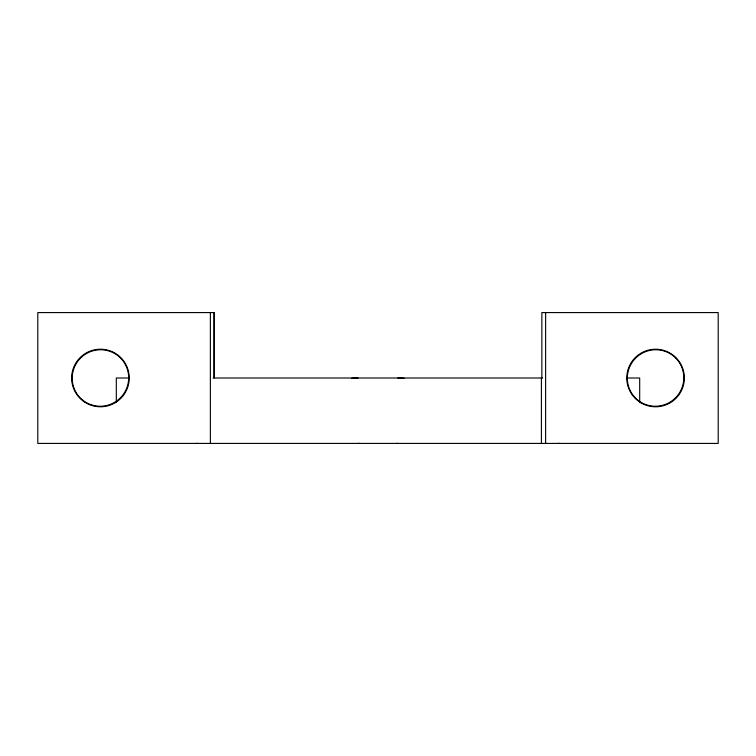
<?xml version="1.0" encoding="UTF-8"?>
<svg xmlns="http://www.w3.org/2000/svg" width="756" height="756" viewBox="0 0 756 756"><rect width="100%" height="100%" fill="white"/><g stroke="black" fill="none" stroke-linecap="round" stroke-linejoin="round"><path stroke-width="1.13" d="M214.137 312.578L214.137 378L214.146 312.578L37.8 312.578L37.8 443.422L718.2 443.422L718.2 312.578L541.854 312.578L541.854 378M129.323 378L116.311 378L116.311 402.532M213.164 378L542.591 378M626.63 378L639.689 378L639.689 402.532M545.624 312.578L545.624 443.422M541.409 378L541.409 443.422M210.366 312.578L210.366 443.422M559.516 443.403A28.463 2.882 -5.9 0 1 558.297 443.394M351.379 378.397A28.463 2.882 5.9 0 1 358.013 378.009M359.317 443.394A28.463 2.882 -5.9 0 1 358.013 443.403M197.562 443.394A28.463 2.882 5.9 0 1 196.343 443.403M397.845 378.009A28.463 2.882 -5.9 0 1 404.479 378.397M397.845 443.403A28.463 2.882 5.9 0 1 396.541 443.394M84.502 401.975A28.785 28.785 0 0 0 129.163 379.805A28.785 28.785 0 0 0 87.63 352.22A28.785 28.785 0 0 0 84.502 401.975M641.173 402.929A28.785 28.785 0 0 0 684.35 378A28.785 28.785 0 0 0 641.173 353.071A28.785 28.785 0 0 0 641.173 402.929M120.497 357.938A28.473 28.161 -45 0 0 80.523 358.089A28.473 28.161 -45 0 0 80.372 398.062A28.473 28.161 -45 0 0 120.346 397.911A28.473 28.161 -45 0 0 120.497 357.938M675.628 357.938A28.473 28.161 -45 0 0 635.654 358.089A28.473 28.161 -45 0 0 635.503 398.062A28.473 28.161 -45 0 0 675.477 397.911A28.473 28.161 -45 0 0 675.628 357.938"/></g></svg>
